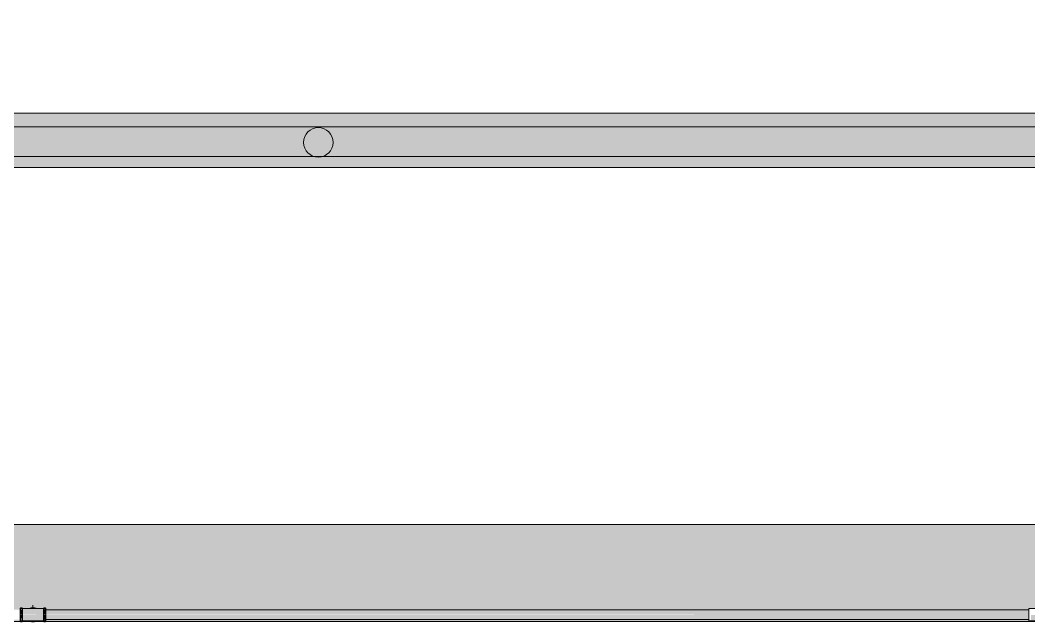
# Model space of a CAD drawing. Header units: metres. Extents: x 149 to 429, y -3 to 162.
# Drawn here: x 205.18 to 207.78, y 108.264 to 109.814 of the extents above; entities that cross this region are included whole.
import ezdxf

# ---------------------------------------------------------------- set-up
doc = ezdxf.new("R2010")
doc.units = ezdxf.units.M
doc.layers.add('1053_ARQ_BASE_MATADOURO_2_dwg', color=7, linetype='Continuous', lineweight=5, true_color=0x767676)
for name, color, linetype, lineweight in [('A-PISO', 7, 'Continuous', 5), ('A-WALL', 7, 'Continuous', 9), ('P-PIPE', 7, 'Continuous', 5), ('P-PIPE-CNTR', 7, 'Continuous', 5)]:
    doc.layers.add(name, color=color, linetype=linetype, lineweight=lineweight)

# ---------------------------------------------------------------- blocks, each defined once
blk = doc.blocks.new('1053_ARQ_BASE_MATADOURO_2_dwg-3637054-SERINGA BOVINOS')
at = {"layer": 'A-PISO', "color": 253, "true_color": 0xaaaaaa}
for p, q in [((159.4912, 76.353), (139.8363, 76.353)), ((159.4912, 76.2768), (139.8363, 76.2768)), ((141.7142, 75.0782), (144.2508, 75.0782)), ((144.2512, 75.0782), (144.253, 75.0782)), ((144.2538, 75.0782), (144.2796, 75.0782)), ((144.2837, 75.0782), (144.3108, 75.0782)), ((144.3112, 75.0782), (144.313, 75.0782)), ((144.3144, 75.0782), (146.8508, 75.0782))]:
    blk.add_line(p, q, dxfattribs=at)
at = {"layer": 'A-PISO', "color": 253, "true_color": 0xaaaaaa, "flags": 128}
for points in [[(159.5394, 75.0782), (159.5394, 75.3282), (139.8841, 75.3282), (139.8311, 75.3282), (137.5391, 76.6282), (137.187, 76.6282)], [(137.9622, 76.3882), (159.5394, 76.3882), (159.5394, 76.2382), (159.5394, 75.3282)]]:
    blk.add_lwpolyline(points, dxfattribs=at)
at = {"layer": 'A-PISO', "color": 253, "true_color": 0xaaaaaa}
blk.add_circle((145.0181, 76.3132), 0.0381, dxfattribs=at)

msp = doc.modelspace()

# ---------------------------------------------------------------- hatches: boundary and pattern name
at = {"layer": 'A-WALL', "true_color": 0xeaeaea, "transparency": 33554483}
msp.add_hatch(color=254, dxfattribs=at).paths.add_polyline_path([(219.1862, 109.4342), (220.4698, 109.4342), (220.4698, 109.5742), (200.8145, 109.5742), (200.8145, 109.4342), (217.5655, 109.4342)])
at = {"layer": 'A-WALL', "true_color": 0xffd4aa, "transparency": 33554483}
h = msp.add_hatch(color=41, dxfattribs=at)
h.paths.add_polyline_path([(200.8145, 108.2642), (201.2877, 108.2642), (201.2877, 108.2996), (201.3097, 108.2997), (201.312, 108.3017), (201.3145, 108.2996), (201.3145, 108.2944), (202.5799, 108.2949), (202.5801, 108.2976), (202.5807, 108.2979), (202.5811, 108.2997), (202.5824, 108.2997), (202.5824, 108.2976), (202.5834, 108.298), (202.5837, 108.2991), (202.5845, 108.2997), (202.5852, 108.2988), (202.5857, 108.2976), (202.6065, 108.2981), (202.6129, 108.3001), (202.6193, 108.2985), (202.6219, 108.2976), (202.6407, 108.2979), (202.6407, 108.299), (202.6424, 108.2997), (202.6424, 108.2976), (202.6434, 108.2979), (202.6437, 108.2991), (202.6445, 108.2997), (202.6452, 108.2988), (202.6457, 108.2976), (202.6459, 108.297), (202.6459, 108.2944), (205.1799, 108.2949), (205.1801, 108.2976), (205.1807, 108.2979), (205.1807, 108.299), (205.1815, 108.2997), (205.1824, 108.2979), (205.1825, 108.2976), (205.1835, 108.2976), (205.1844, 108.2991), (205.1859, 108.2976), (205.2058, 108.2979), (205.2079, 108.2992), (205.2138, 108.2998), (205.2219, 108.2976), (205.2407, 108.2979), (205.2407, 108.299), (205.2424, 108.3001), (205.2424, 108.2976), (205.2434, 108.2979), (205.2434, 108.3001), (205.2451, 108.299), (205.2452, 108.2988), (205.2457, 108.2976), (205.2459, 108.297), (205.2459, 108.2944), (207.7799, 108.2949), (207.7801, 108.2976), (207.7807, 108.2979), (207.7807, 108.299), (207.7815, 108.2997), (207.7824, 108.2979), (207.7824, 108.2976), (207.7835, 108.2976), (207.7844, 108.2991), (207.7859, 108.2976), (207.8058, 108.2979), (207.8079, 108.2992), (207.8138, 108.2998), (207.8219, 108.2976), (207.8407, 108.2979), (207.8407, 108.299), (207.8424, 108.3001), (207.8424, 108.2976), (207.8434, 108.2979), (207.8434, 108.3001), (207.8451, 108.299), (207.8452, 108.2988), (207.8457, 108.2976), (207.8459, 108.297), (207.8459, 108.2944), (210.3789, 108.2949), (210.3789, 108.2976), (210.3809, 108.2997), (210.3815, 108.2998), (210.3824, 108.2997), (210.3828, 108.2993), (210.3836, 108.299), (210.3848, 108.2994), (210.3852, 108.2988), (210.3857, 108.2976), (210.4047, 108.2979), (210.4066, 108.2988), (210.4148, 108.2998), (210.4202, 108.2986), (210.4219, 108.2976), (210.4407, 108.2979), (210.4412, 108.2993), (210.4426, 108.2999), (210.4459, 108.2991), (210.4469, 108.2976), (210.4469, 108.2944), (212.9799, 108.2949), (212.9801, 108.2976), (212.9807, 108.2979), (212.9807, 108.299), (212.9815, 108.2997), (212.9824, 108.2979), (212.9824, 108.2976), (212.9835, 108.2976), (212.9844, 108.2991), (212.9859, 108.2976), (213.0058, 108.2979), (213.0079, 108.2992), (213.0138, 108.2998), (213.0219, 108.2976), (213.0407, 108.2979), (213.0407, 108.299), (213.0424, 108.3001), (213.0424, 108.2976), (213.0434, 108.2979), (213.0434, 108.3001), (213.0451, 108.299), (213.0452, 108.2988), (213.0457, 108.2976), (213.0459, 108.297), (213.0459, 108.2944), (215.4104, 108.2944), (215.4104, 108.2981), (215.4122, 108.2993), (215.4146, 108.2989), (215.4154, 108.2981), (215.4444, 108.2981), (215.4462, 108.2993), (215.4486, 108.2989), (215.4494, 108.2981), (215.4494, 108.2944), (215.5799, 108.2949), (215.5801, 108.2976), (215.5807, 108.2979), (215.5807, 108.299), (215.5815, 108.2997), (215.5824, 108.2979), (215.5824, 108.2976), (215.5835, 108.2976), (215.5844, 108.2991), (215.5859, 108.2976), (215.6058, 108.2979), (215.6079, 108.2992), (215.6138, 108.2998), (215.6219, 108.2976), (215.6407, 108.2979), (215.6409, 108.2993), (215.6424, 108.3001), (215.6424, 108.2976), (215.6434, 108.2979), (215.6434, 108.3001), (215.6451, 108.299), (215.6452, 108.2988), (215.6457, 108.2976), (215.6459, 108.297), (215.6459, 108.2944), (218.1799, 108.2949), (218.1801, 108.2976), (218.1807, 108.2979), (218.1807, 108.299), (218.1815, 108.2997), (218.1824, 108.2979), (218.1824, 108.2976), (218.1835, 108.2976), (218.1844, 108.2991), (218.1859, 108.2976), (218.2058, 108.2979), (218.2079, 108.2992), (218.2138, 108.2998), (218.2219, 108.2976), (218.2407, 108.2979), (218.2407, 108.299), (218.2424, 108.3001), (218.2424, 108.2976), (218.2434, 108.2979), (218.2434, 108.3001), (218.2451, 108.299), (218.2452, 108.2988), (218.2457, 108.2976), (218.2459, 108.297), (218.2459, 108.2944), (220.2129, 108.2944), (220.2131, 108.2997), (220.2154, 108.3017), (220.2179, 108.2996), (220.2397, 108.2996), (220.2397, 108.2944), (220.3909, 108.2944), (220.3908, 108.3052), (220.3802, 108.3262), (220.3796, 108.3799), (220.3828, 108.3799), (220.3833, 108.3297), (220.3939, 108.3078), (220.3943, 108.2944), (220.3959, 108.2944), (220.3962, 108.2989), (220.3984, 108.3002), (220.4009, 108.2993), (220.4136, 108.2999), (220.4193, 108.3055), (220.4389, 108.3057), (220.4528, 108.2918), (220.4528, 108.2719), (220.445, 108.2642), (220.4698, 108.2642), (220.4698, 108.5142), (200.8145, 108.5142)])
h.paths.add_polyline_path([(212.981, 108.2642), (212.9807, 108.2647), (212.9806, 108.265), (212.9801, 108.2662), (212.9799, 108.2667), (212.9799, 108.2694), (210.4469, 108.2689), (210.4468, 108.2661), (210.4462, 108.2642), (212.9806, 108.2642)])
h.paths.add_polyline_path([(212.9816, 108.2642), (212.9834, 108.2642), (212.9834, 108.2662), (212.9824, 108.2659), (212.982, 108.2646)])
h.paths.add_polyline_path([(212.9859, 108.2642), (213.0075, 108.2647), (213.0039, 108.2662), (212.9851, 108.2659), (212.9851, 108.2648), (212.9852, 108.2642)])
h.paths.add_polyline_path([(201.3334, 108.2642), (202.5807, 108.2647), (202.5806, 108.265), (202.5801, 108.2662), (202.5799, 108.2667), (202.5799, 108.2694), (201.3145, 108.2694), (201.3145, 108.2642)])
h.paths.add_polyline_path([(202.5834, 108.2642), (202.5834, 108.2662), (202.5824, 108.2659), (202.5824, 108.2642)])
h.paths.add_polyline_path([(213.0281, 108.2642), (213.0407, 108.2647), (213.0406, 108.265), (213.0401, 108.2662), (213.0193, 108.2657), (213.0165, 108.2642), (213.023, 108.2642)])
h.paths.add_polyline_path([(202.5859, 108.2642), (202.6097, 108.2647), (202.6039, 108.2662), (202.5851, 108.2659), (202.5851, 108.2647), (202.5852, 108.2642)])
h.paths.add_polyline_path([(202.6221, 108.2642), (202.6442, 108.2642), (202.6434, 108.2659), (202.6434, 108.2662), (202.6423, 108.2662), (202.6414, 108.2646), (202.6399, 108.2662), (202.62, 108.2659), (202.6179, 108.2646), (202.6183, 108.2642), (202.6219, 108.2642)])
h.paths.add_polyline_path([(213.0434, 108.2642), (213.0434, 108.2662), (213.0424, 108.2658), (213.0421, 108.2646), (213.0424, 108.2642)])
h.paths.add_polyline_path([(213.0452, 108.2642), (215.4114, 108.2646), (215.4104, 108.2657), (215.4104, 108.2694), (213.0459, 108.2689), (213.0453, 108.2662), (213.0451, 108.2659), (213.0451, 108.2642)])
h.paths.add_polyline_path([(210.4419, 108.2642), (210.4421, 108.2646), (210.4406, 108.2661), (210.4208, 108.2656), (210.4192, 108.265), (210.4176, 108.2642), (210.4412, 108.2642)])
h.paths.add_polyline_path([(220.3973, 108.2642), (220.3966, 108.2648), (220.3966, 108.2652), (220.3962, 108.2661), (220.3959, 108.2661), (220.3962, 108.2642)])
h.paths.add_polyline_path([(220.3959, 108.2642), (220.3959, 108.2694), (220.2397, 108.2694), (220.2397, 108.2642), (220.3946, 108.2642)])
h.paths.add_polyline_path([(202.6452, 108.2642), (205.1807, 108.2647), (205.1806, 108.265), (205.1801, 108.2662), (205.1799, 108.2667), (205.1799, 108.2694), (202.6459, 108.2689), (202.6457, 108.2662), (202.6451, 108.2659), (202.6451, 108.2647), (202.6451, 108.2642)])
h.paths.add_polyline_path([(215.4349, 108.2642), (215.5807, 108.2647), (215.5806, 108.265), (215.5801, 108.2662), (215.5799, 108.2667), (215.5799, 108.2694), (215.4494, 108.2692), (215.4494, 108.2657), (215.4476, 108.2645), (215.4452, 108.2649), (215.4444, 108.2657), (215.4154, 108.2657), (215.4141, 108.2642), (215.4249, 108.2642)])
h.paths.add_polyline_path([(220.1485, 108.2642), (220.2129, 108.2642), (220.2129, 108.2694), (218.2459, 108.2694), (218.2457, 108.2662), (218.2451, 108.2659), (218.2452, 108.2642), (220.0978, 108.2642)])
h.paths.add_polyline_path([(210.4097, 108.2642), (210.4074, 108.2648), (210.4043, 108.2661), (210.4039, 108.2662), (210.3851, 108.2659), (210.3852, 108.2648), (210.3852, 108.2642), (210.4094, 108.2642)])
h.paths.add_polyline_path([(215.5834, 108.2642), (215.5834, 108.2662), (215.5824, 108.2659), (215.5821, 108.2647), (215.5824, 108.2642)])
h.paths.add_polyline_path([(215.5859, 108.2642), (215.6075, 108.2647), (215.6039, 108.2662), (215.5851, 108.2659), (215.5851, 108.2648), (215.5852, 108.2642)])
h.paths.add_polyline_path([(205.1816, 108.2642), (205.1834, 108.2642), (205.1834, 108.2662), (205.1824, 108.2659), (205.1821, 108.2647)])
h.paths.add_polyline_path([(205.1859, 108.2642), (205.2075, 108.2647), (205.2039, 108.2662), (205.1851, 108.2659), (205.1851, 108.2648), (205.1852, 108.2642)])
h.paths.add_polyline_path([(215.6141, 108.2642), (215.6407, 108.2647), (215.6406, 108.265), (215.6401, 108.2662), (215.6193, 108.2657), (215.6143, 108.2643)])
h.paths.add_polyline_path([(205.2281, 108.2642), (205.2407, 108.2647), (205.2406, 108.265), (205.2401, 108.2662), (205.2193, 108.2657), (205.2165, 108.2642), (205.225, 108.2642)])
h.paths.add_polyline_path([(210.3799, 108.2642), (210.3799, 108.2646), (210.3789, 108.2667), (210.3789, 108.2694), (207.8459, 108.2689), (207.8457, 108.2662), (207.8451, 108.2659), (207.8452, 108.2642), (210.3796, 108.2642)])
h.paths.add_polyline_path([(210.3824, 108.2642), (210.3834, 108.2642), (210.3829, 108.2648), (210.3825, 108.2643)])
h.paths.add_polyline_path([(215.6434, 108.2642), (215.6434, 108.2662), (215.6424, 108.2658), (215.6421, 108.2646), (215.6424, 108.2642)])
h.paths.add_polyline_path([(218.241, 108.2642), (218.2407, 108.2647), (218.2406, 108.265), (218.2401, 108.2662), (218.2193, 108.2657), (218.2165, 108.2642), (218.2407, 108.2642)])
h.paths.add_polyline_path([(215.6459, 108.2642), (218.1807, 108.2647), (218.1806, 108.265), (218.1801, 108.2662), (218.1799, 108.2667), (218.1799, 108.2694), (215.6459, 108.2689), (215.6457, 108.2662), (215.6451, 108.2659), (215.6452, 108.2642)])
h.paths.add_polyline_path([(218.2416, 108.2642), (218.2434, 108.2642), (218.2434, 108.2662), (218.2424, 108.2658), (218.2421, 108.2646)])
h.paths.add_polyline_path([(207.8424, 108.2642), (207.8434, 108.2642), (207.8434, 108.2662), (207.8424, 108.2658), (207.8421, 108.2646), (207.8416, 108.2642)])
h.paths.add_polyline_path([(207.8161, 108.2642), (207.8407, 108.2647), (207.8406, 108.265), (207.8401, 108.2662), (207.8193, 108.2657), (207.8157, 108.2642)])
h.paths.add_polyline_path([(205.2434, 108.2642), (205.2434, 108.2662), (205.2424, 108.2658), (205.2421, 108.2646), (205.2424, 108.2642)])
h.paths.add_polyline_path([(205.2452, 108.2642), (207.7807, 108.2647), (207.7806, 108.265), (207.7801, 108.2662), (207.7799, 108.2667), (207.7799, 108.2694), (205.2459, 108.2689), (205.2457, 108.2662), (205.2451, 108.2659), (205.2451, 108.2642)])
h.paths.add_polyline_path([(207.8077, 108.2642), (207.8075, 108.2647), (207.8039, 108.2662), (207.7851, 108.2659), (207.7851, 108.2648), (207.7852, 108.2642), (207.8065, 108.2642)])
h.paths.add_polyline_path([(218.2077, 108.2642), (218.2075, 108.2647), (218.2039, 108.2662), (218.1851, 108.2659), (218.1851, 108.2648), (218.1852, 108.2642), (218.2065, 108.2642)])
h.paths.add_polyline_path([(207.7816, 108.2642), (207.7834, 108.2642), (207.7834, 108.2662), (207.7824, 108.2659), (207.7821, 108.2647)])
h.paths.add_polyline_path([(218.1834, 108.2642), (218.1834, 108.2662), (218.1824, 108.2659), (218.1821, 108.2647), (218.1824, 108.2642)])
h.paths.add_polyline_path([(220.2148, 108.2642), (220.2149, 108.2642), (220.214, 108.2653)])
h.paths.add_polyline_path([(220.3993, 108.2647), (220.3993, 108.2651), (220.3993, 108.2647)])
at = {"layer": 'P-PIPE', "true_color": 0x7f7f7f}
h = msp.add_hatch(color=8, dxfattribs=at)
h.paths.add_polyline_path([(205.2459, 108.2819), (205.2457, 108.2976), (205.2454, 108.297), (205.2457, 108.2948), (205.2458, 108.2819)])
h.paths.add_polyline_path([(205.2452, 108.2819), (205.2455, 108.2819), (205.2452, 108.2819)])
h.paths.add_polyline_path([(205.1803, 108.2819), (205.1806, 108.2819), (205.1803, 108.2819)])
h.paths.add_polyline_path([(205.1801, 108.2819), (205.1802, 108.2823), (205.18, 108.2863), (205.1801, 108.2944), (205.18, 108.2819)])
h.paths.add_polyline_path([(205.1857, 108.2819), (205.2402, 108.2823), (205.24, 108.2863), (205.2401, 108.2933), (205.24, 108.2976), (205.1854, 108.297), (205.1857, 108.2948), (205.1856, 108.2819)])
h.paths.add_polyline_path([(205.2406, 108.2819), (205.2406, 108.2819), (205.2403, 108.2819)])
h.paths.add_polyline_path([(205.2424, 108.2948), (205.2434, 108.2948), (205.2431, 108.2976), (205.2424, 108.297), (205.2424, 108.2955)])
h.paths.add_polyline_path([(205.1825, 108.2948), (205.1834, 108.2948), (205.1834, 108.2976), (205.1824, 108.297), (205.1824, 108.2948)])
for points in [[(205.1803, 108.2819), (205.1806, 108.2819), (205.1824, 108.282), (205.1822, 108.299), (205.1813, 108.2997), (205.1806, 108.2988), (205.1803, 108.2965), (205.1801, 108.294), (205.1803, 108.2819)], [(205.1824, 108.2819), (205.1834, 108.2821), (205.1834, 108.2948), (205.1824, 108.2944), (205.1824, 108.282)], [(205.1852, 108.2819), (205.1851, 108.2979), (205.1844, 108.2991), (205.1834, 108.2965), (205.1834, 108.2819), (205.1844, 108.2819)], [(205.2414, 108.2819), (205.2424, 108.2819), (205.2422, 108.299), (205.2413, 108.2997), (205.2406, 108.2988), (205.2403, 108.2965), (205.2401, 108.2948), (205.2406, 108.2819)], [(205.2424, 108.2988), (205.242, 108.2998), (205.2416, 108.2996), (205.2422, 108.299)], [(205.2424, 108.2819), (205.2434, 108.2819), (205.2434, 108.2948), (205.2424, 108.2948), (205.2424, 108.2857)], [(205.2455, 108.2819), (205.2458, 108.2863), (205.2457, 108.2933), (205.2451, 108.299), (205.2444, 108.2998), (205.2434, 108.2997), (205.2434, 108.2819), (205.2452, 108.2819), (205.2454, 108.2832)], [(205.1814, 108.2647), (205.1824, 108.2673), (205.1824, 108.2819), (205.1806, 108.2813), (205.1806, 108.266), (205.181, 108.2654)], [(205.1814, 108.264), (205.1824, 108.2659), (205.1821, 108.2659), (205.1812, 108.265), (205.1806, 108.265), (205.181, 108.2644)], [(205.1834, 108.269), (205.1834, 108.2819), (205.1824, 108.2813), (205.1825, 108.269)], [(205.1834, 108.2637), (205.1852, 108.265), (205.1855, 108.2673), (205.1857, 108.269), (205.1852, 108.2819), (205.1834, 108.2813), (205.1834, 108.2648)], [(205.2129, 108.2637), (205.2185, 108.2654), (205.2203, 108.2662), (205.2129, 108.266), (205.2129, 108.2662), (205.2066, 108.2656), (205.2127, 108.2638)], [(205.2111, 108.2645), (205.2071, 108.2655), (205.2074, 108.2648), (205.2078, 108.2646), (205.2101, 108.2645)], [(205.2113, 108.264), (205.2111, 108.2645), (205.2111, 108.264)], [(205.2414, 108.2646), (205.2424, 108.2673), (205.2424, 108.2819), (205.2406, 108.2813), (205.2407, 108.2659), (205.241, 108.2654)], [(205.2414, 108.264), (205.2424, 108.2659), (205.2421, 108.2659), (205.2412, 108.265), (205.2406, 108.265), (205.241, 108.2644)], [(205.2424, 108.269), (205.2434, 108.269), (205.2434, 108.2819), (205.2424, 108.2813), (205.2424, 108.2708)], [(205.2434, 108.2637), (205.2451, 108.2647), (205.2452, 108.265), (205.2455, 108.2673), (205.2457, 108.269), (205.2452, 108.2819), (205.2434, 108.2813), (205.2434, 108.264)]]:
    msp.add_hatch(color=8, dxfattribs=at).paths.add_polyline_path(points)
h = msp.add_hatch(color=8, dxfattribs=at)
h.paths.add_polyline_path([(205.2165, 108.299), (205.2129, 108.3001), (205.2129, 108.2995), (205.2147, 108.2993)])
h.paths.add_polyline_path([(205.2183, 108.2976), (205.2192, 108.2981), (205.2139, 108.2992), (205.2094, 108.2995), (205.2065, 108.2983), (205.2055, 108.2976), (205.2129, 108.2976), (205.2129, 108.2976), (205.218, 108.2976)])
at = {"layer": 'P-PIPE', "true_color": 0xc0c0c0}
for points in [[(207.7797, 108.2819), (207.7799, 108.2819), (207.7799, 108.2944), (205.2459, 108.294), (205.2459, 108.2819), (207.7781, 108.2819)], [(207.4363, 108.2694), (207.7799, 108.2698), (207.7797, 108.2819), (205.2459, 108.2813), (205.2459, 108.2694), (207.0311, 108.2694)]]:
    msp.add_hatch(color=9, dxfattribs=at).paths.add_polyline_path(points)
at = {"layer": 'P-PIPE', "true_color": 0x7f7f7f}
h = msp.add_hatch(color=8, dxfattribs=at)
h.paths.add_polyline_path([(205.1799, 108.2662), (205.1805, 108.2667), (205.1801, 108.2716), (205.1799, 108.2667)])
h.paths.add_polyline_path([(205.1834, 108.2662), (205.1834, 108.269), (205.1824, 108.269), (205.1825, 108.2662), (205.1831, 108.2662)])
h.paths.add_polyline_path([(205.2424, 108.2662), (205.2434, 108.2667), (205.2434, 108.269), (205.2424, 108.269), (205.2423, 108.2662)])
h.paths.add_polyline_path([(205.1858, 108.2662), (205.2404, 108.2667), (205.2401, 108.269), (205.24, 108.2819), (205.1856, 108.2813), (205.1858, 108.2775), (205.1857, 108.2705), (205.1857, 108.2662)])
h.paths.add_polyline_path([(205.2457, 108.2662), (205.2459, 108.2667), (205.2454, 108.2667), (205.2452, 108.2662)])
h = msp.add_hatch(color=8, dxfattribs=at)
h.paths.add_polyline_path([(207.7799, 108.2662), (207.7805, 108.2667), (207.7801, 108.2716), (207.7799, 108.2667)])
h.paths.add_polyline_path([(207.8424, 108.2662), (207.8434, 108.2667), (207.8434, 108.269), (207.8424, 108.269), (207.8423, 108.2662)])
h.paths.add_polyline_path([(207.7834, 108.2662), (207.7834, 108.269), (207.7824, 108.269), (207.7827, 108.2662), (207.7831, 108.2662)])
h.paths.add_polyline_path([(207.8457, 108.2662), (207.8459, 108.2667), (207.8454, 108.2667), (207.8452, 108.2662)])
h.paths.add_polyline_path([(207.7908, 108.2662), (207.8404, 108.2667), (207.8401, 108.269), (207.84, 108.2819), (207.7856, 108.2813), (207.7858, 108.2775), (207.7857, 108.2694), (207.7858, 108.2662)])

# ---------------------------------------------------------------- linework, layer by layer
at = {"layer": 'A-WALL', "color": 253, "true_color": 0xb6b6b6}
msp.add_line((220.4698, 109.5742), (200.8145, 109.5742), dxfattribs=at)
at = {"layer": 'A-WALL', "color": 253, "true_color": 0xaaaaaa}
for p, q in [((220.4698, 109.4342), (200.8145, 109.4342)), ((220.4698, 108.5142), (200.8145, 108.5142)), ((200.8145, 108.2642), (220.4698, 108.2642))]:
    msp.add_line(p, q, dxfattribs=at)
at = {"layer": 'P-PIPE'}
for p, q in [((205.2459, 108.2976), (205.1799, 108.2976)), ((205.1834, 108.3001), (205.1824, 108.3001)), ((205.1834, 108.3001), (205.1824, 108.3001)), ((205.2434, 108.3001), (205.2424, 108.3001)), ((205.2434, 108.3001), (205.2424, 108.3001)), ((205.2459, 108.2819), (205.2459, 108.2976)), ((207.7799, 108.2944), (205.2459, 108.2944)), ((207.8459, 108.2976), (207.7799, 108.2976)), ((207.7799, 108.2976), (207.7799, 108.2819)), ((205.1799, 108.2662), (205.2459, 108.2662)), ((205.2459, 108.2662), (205.2459, 108.2819)), ((205.2459, 108.2694), (207.7799, 108.2694)), ((207.7799, 108.2819), (207.7799, 108.2662)), ((207.7799, 108.2662), (207.8459, 108.2662)), ((205.1824, 108.2637), (205.1834, 108.2637)), ((205.1824, 108.2637), (205.1834, 108.2637)), ((205.2424, 108.2637), (205.2434, 108.2637)), ((205.2424, 108.2637), (205.2434, 108.2637))]:
    msp.add_line(p, q, dxfattribs=at)
at = {"layer": 'P-PIPE', "flags": 128}
for points in [[(205.1799, 108.2976), (205.1799, 108.2977), (205.1799, 108.2978), (205.1799, 108.2979), (205.1799, 108.298), (205.18, 108.2981), (205.18, 108.2982), (205.18, 108.2983), (205.18, 108.2984), (205.1801, 108.2985), (205.1801, 108.2986), (205.1801, 108.2986), (205.1802, 108.2987), (205.1802, 108.2988), (205.1803, 108.2989), (205.1803, 108.299), (205.1804, 108.2991), (205.1805, 108.2992), (205.1805, 108.2992), (205.1806, 108.2993), (205.1807, 108.2994), (205.1807, 108.2994), (205.1808, 108.2995), (205.1809, 108.2996), (205.181, 108.2996), (205.1811, 108.2997), (205.1811, 108.2997), (205.1812, 108.2998), (205.1813, 108.2998), (205.1814, 108.2999), (205.1815, 108.2999), (205.1816, 108.2999), (205.1817, 108.3), (205.1818, 108.3), (205.1819, 108.3), (205.182, 108.3), (205.1821, 108.3001), (205.1822, 108.3001), (205.1823, 108.3001), (205.1824, 108.3001), (205.1824, 108.3001)], [(205.1799, 108.2976), (205.1799, 108.2977), (205.1799, 108.2978), (205.1799, 108.2979), (205.1799, 108.298), (205.18, 108.2981), (205.18, 108.2982), (205.18, 108.2983), (205.18, 108.2984), (205.1801, 108.2985), (205.1801, 108.2986), (205.1801, 108.2986), (205.1802, 108.2987), (205.1802, 108.2988), (205.1803, 108.2989), (205.1803, 108.299), (205.1804, 108.2991), (205.1805, 108.2992), (205.1805, 108.2992), (205.1806, 108.2993)], [(205.1799, 108.2954), (205.1799, 108.2957), (205.1799, 108.296), (205.1799, 108.2963), (205.1799, 108.2965), (205.1799, 108.2967), (205.1799, 108.2969), (205.1799, 108.2971), (205.1799, 108.2972), (205.1799, 108.2974), (205.1799, 108.2975), (205.1799, 108.2975), (205.1799, 108.2976), (205.1799, 108.2976)], [(205.1799, 108.2976), (205.1799, 108.2976), (205.1799, 108.2975), (205.1799, 108.2975), (205.1799, 108.2974), (205.1799, 108.2973), (205.1799, 108.2971), (205.1799, 108.297), (205.1799, 108.2968), (205.1799, 108.2966), (205.1799, 108.2963), (205.1799, 108.2961), (205.1799, 108.2958), (205.1799, 108.2955), (205.1799, 108.2952), (205.1799, 108.2948), (205.1799, 108.2945), (205.1799, 108.2941), (205.1799, 108.2937), (205.1799, 108.2933), (205.1799, 108.2928), (205.1799, 108.2924), (205.1799, 108.2919), (205.1799, 108.2914), (205.1799, 108.2909), (205.1799, 108.2904), (205.1799, 108.2898), (205.1799, 108.2893), (205.1799, 108.2887), (205.1799, 108.2882), (205.1799, 108.2876), (205.1799, 108.287), (205.1799, 108.2864), (205.1799, 108.2858), (205.1799, 108.2852), (205.1799, 108.2846), (205.1799, 108.2839), (205.1799, 108.2833), (205.1799, 108.2827), (205.1799, 108.2821), (205.1799, 108.2819)], [(205.1814, 108.2999), (205.1815, 108.2999), (205.1816, 108.2999), (205.1817, 108.3), (205.1818, 108.3), (205.1819, 108.3), (205.182, 108.3), (205.1821, 108.3001), (205.1822, 108.3001), (205.1823, 108.3001), (205.1824, 108.3001), (205.1824, 108.3001)], [(205.1834, 108.3001), (205.1835, 108.3001), (205.1836, 108.3001), (205.1837, 108.3001), (205.1838, 108.3001), (205.1839, 108.3), (205.184, 108.3), (205.1841, 108.3), (205.1842, 108.3), (205.1843, 108.2999), (205.1844, 108.2999), (205.1845, 108.2998), (205.1846, 108.2998), (205.1846, 108.2998), (205.1847, 108.2997), (205.1848, 108.2996), (205.1849, 108.2996), (205.185, 108.2995), (205.1851, 108.2995), (205.1851, 108.2994), (205.1852, 108.2993), (205.1853, 108.2993), (205.1853, 108.2992), (205.1854, 108.2991), (205.1855, 108.299), (205.1855, 108.2989), (205.1856, 108.2988), (205.1856, 108.2988), (205.1857, 108.2987), (205.1857, 108.2986), (205.1857, 108.2985), (205.1858, 108.2984), (205.1858, 108.2983), (205.1858, 108.2982), (205.1858, 108.2981), (205.1859, 108.298), (205.1859, 108.2979), (205.1859, 108.2978), (205.1859, 108.2977), (205.1859, 108.2976)], [(205.1834, 108.3001), (205.1835, 108.3001), (205.1836, 108.3001), (205.1837, 108.3001), (205.1838, 108.3001), (205.1839, 108.3), (205.184, 108.3), (205.1841, 108.3), (205.1842, 108.3), (205.1843, 108.2999), (205.1844, 108.2999), (205.1845, 108.2998), (205.1846, 108.2998), (205.1846, 108.2998), (205.1847, 108.2997), (205.1848, 108.2996), (205.1849, 108.2996), (205.185, 108.2995), (205.1851, 108.2995), (205.1851, 108.2994), (205.1852, 108.2993), (205.1853, 108.2993), (205.1853, 108.2992), (205.1854, 108.2991), (205.1855, 108.299), (205.1855, 108.2989), (205.1856, 108.2988), (205.1856, 108.2988), (205.1857, 108.2987), (205.1857, 108.2986), (205.1857, 108.2985), (205.1858, 108.2984), (205.1858, 108.2983), (205.1858, 108.2982), (205.1858, 108.2981), (205.1859, 108.298), (205.1859, 108.2979), (205.1859, 108.2978), (205.1859, 108.2977), (205.1859, 108.2976), (205.1859, 108.2976)], [(205.1859, 108.2819), (205.1859, 108.2825), (205.1859, 108.2831), (205.1859, 108.2838), (205.1859, 108.2844), (205.1859, 108.285), (205.1859, 108.2856), (205.1859, 108.2862), (205.1859, 108.2868), (205.1859, 108.2874), (205.1859, 108.288), (205.1859, 108.2886), (205.1859, 108.2891), (205.1859, 108.2897), (205.1859, 108.2902), (205.1859, 108.2907), (205.1859, 108.2913), (205.1859, 108.2918), (205.1859, 108.2922), (205.1859, 108.2927), (205.1859, 108.2931), (205.1859, 108.2936), (205.1859, 108.294), (205.1859, 108.2944), (205.1859, 108.2947), (205.1859, 108.2951), (205.1859, 108.2954), (205.1859, 108.2957), (205.1859, 108.296), (205.1859, 108.2963), (205.1859, 108.2965), (205.1859, 108.2967), (205.1859, 108.2969), (205.1859, 108.2971), (205.1859, 108.2972), (205.1859, 108.2974), (205.1859, 108.2975), (205.1859, 108.2975), (205.1859, 108.2976), (205.1859, 108.2976)], [(205.1859, 108.2976), (205.1859, 108.2976), (205.1859, 108.2975), (205.1859, 108.2975), (205.1859, 108.2974), (205.1859, 108.2973), (205.1859, 108.2971), (205.1859, 108.297), (205.1859, 108.2968), (205.1859, 108.2966), (205.1859, 108.2963), (205.1859, 108.2961), (205.1859, 108.2958), (205.1859, 108.2955)], [(205.2221, 108.2976), (205.2215, 108.2979), (205.2208, 108.2983), (205.2202, 108.2986), (205.2195, 108.2988), (205.2188, 108.2991), (205.2181, 108.2993), (205.2174, 108.2995), (205.2167, 108.2997), (205.216, 108.2998), (205.2153, 108.2999), (205.2146, 108.3), (205.2138, 108.3001), (205.2131, 108.3001), (205.2124, 108.3001), (205.2116, 108.3), (205.2109, 108.3), (205.2102, 108.2999), (205.2095, 108.2998), (205.2088, 108.2996), (205.2081, 108.2994), (205.2074, 108.2992), (205.2067, 108.299), (205.206, 108.2987), (205.2053, 108.2984), (205.2047, 108.2981), (205.204, 108.2978)], [(205.2221, 108.2976), (205.2215, 108.2979), (205.2208, 108.2983), (205.2202, 108.2986), (205.2195, 108.2988), (205.2188, 108.2991), (205.2181, 108.2993), (205.2174, 108.2995), (205.2167, 108.2997), (205.216, 108.2998), (205.2153, 108.2999), (205.2146, 108.3), (205.2138, 108.3001), (205.2131, 108.3001), (205.2124, 108.3001), (205.2116, 108.3), (205.2109, 108.3), (205.2102, 108.2999), (205.2095, 108.2998), (205.2088, 108.2996), (205.2081, 108.2994), (205.2074, 108.2992), (205.2067, 108.299), (205.206, 108.2987), (205.2053, 108.2984), (205.2047, 108.2981), (205.204, 108.2978)], [(205.2399, 108.2976), (205.2399, 108.2977), (205.2399, 108.2978), (205.2399, 108.2979), (205.2399, 108.298), (205.24, 108.2981), (205.24, 108.2982), (205.24, 108.2983), (205.24, 108.2984), (205.2401, 108.2985), (205.2401, 108.2986), (205.2401, 108.2986), (205.2402, 108.2987), (205.2402, 108.2988), (205.2403, 108.2989), (205.2403, 108.299), (205.2404, 108.2991), (205.2405, 108.2992), (205.2405, 108.2992), (205.2406, 108.2993), (205.2407, 108.2994), (205.2407, 108.2994), (205.2408, 108.2995), (205.2409, 108.2996), (205.241, 108.2996), (205.2411, 108.2997), (205.2411, 108.2997), (205.2412, 108.2998), (205.2413, 108.2998), (205.2414, 108.2999), (205.2415, 108.2999), (205.2416, 108.2999), (205.2417, 108.3), (205.2418, 108.3), (205.2419, 108.3), (205.242, 108.3), (205.2421, 108.3001), (205.2422, 108.3001), (205.2423, 108.3001), (205.2424, 108.3001), (205.2424, 108.3001)], [(205.2399, 108.2976), (205.2399, 108.2977), (205.2399, 108.2978), (205.2399, 108.2979), (205.2399, 108.298), (205.24, 108.2981), (205.24, 108.2982), (205.24, 108.2983), (205.24, 108.2984), (205.2401, 108.2985), (205.2401, 108.2986), (205.2401, 108.2986), (205.2402, 108.2987), (205.2402, 108.2988), (205.2403, 108.2989), (205.2403, 108.299), (205.2404, 108.2991), (205.2405, 108.2992), (205.2405, 108.2992), (205.2406, 108.2993)], [(205.2399, 108.2954), (205.2399, 108.2957), (205.2399, 108.296), (205.2399, 108.2963), (205.2399, 108.2965), (205.2399, 108.2967), (205.2399, 108.2969), (205.2399, 108.2971), (205.2399, 108.2972), (205.2399, 108.2974), (205.2399, 108.2975), (205.2399, 108.2975), (205.2399, 108.2976), (205.2399, 108.2976)], [(205.2399, 108.2976), (205.2399, 108.2976), (205.2399, 108.2975), (205.2399, 108.2975), (205.2399, 108.2974), (205.2399, 108.2973), (205.2399, 108.2971), (205.2399, 108.297), (205.2399, 108.2968), (205.2399, 108.2966), (205.2399, 108.2963), (205.2399, 108.2961), (205.2399, 108.2958), (205.2399, 108.2955), (205.2399, 108.2952), (205.2399, 108.2948), (205.2399, 108.2945), (205.2399, 108.2941), (205.2399, 108.2937), (205.2399, 108.2933), (205.2399, 108.2928), (205.2399, 108.2924), (205.2399, 108.2919), (205.2399, 108.2914), (205.2399, 108.2909), (205.2399, 108.2904), (205.2399, 108.2898), (205.2399, 108.2893), (205.2399, 108.2887), (205.2399, 108.2882), (205.2399, 108.2876), (205.2399, 108.287), (205.2399, 108.2864), (205.2399, 108.2858), (205.2399, 108.2852), (205.2399, 108.2846), (205.2399, 108.2839), (205.2399, 108.2833), (205.2399, 108.2827), (205.2399, 108.2821), (205.2399, 108.2819)], [(205.2414, 108.2999), (205.2415, 108.2999), (205.2416, 108.2999), (205.2417, 108.3), (205.2418, 108.3), (205.2419, 108.3), (205.242, 108.3), (205.2421, 108.3001), (205.2422, 108.3001), (205.2423, 108.3001), (205.2424, 108.3001), (205.2424, 108.3001)], [(205.2434, 108.3001), (205.2435, 108.3001), (205.2436, 108.3001), (205.2437, 108.3001), (205.2438, 108.3001), (205.2439, 108.3), (205.244, 108.3), (205.2441, 108.3), (205.2442, 108.3), (205.2443, 108.2999), (205.2444, 108.2999), (205.2445, 108.2998), (205.2446, 108.2998), (205.2446, 108.2998), (205.2447, 108.2997), (205.2448, 108.2996), (205.2449, 108.2996), (205.245, 108.2995), (205.2451, 108.2995), (205.2451, 108.2994), (205.2452, 108.2993), (205.2453, 108.2993), (205.2453, 108.2992), (205.2454, 108.2991), (205.2455, 108.299), (205.2455, 108.2989), (205.2456, 108.2988), (205.2456, 108.2988), (205.2457, 108.2987), (205.2457, 108.2986), (205.2457, 108.2985), (205.2458, 108.2984), (205.2458, 108.2983), (205.2458, 108.2982)], [(205.2452, 108.2993), (205.2453, 108.2993), (205.2453, 108.2992), (205.2454, 108.2991), (205.2455, 108.299), (205.2455, 108.2989), (205.2456, 108.2988), (205.2456, 108.2988), (205.2457, 108.2987), (205.2457, 108.2986), (205.2457, 108.2985), (205.2458, 108.2984), (205.2458, 108.2983), (205.2458, 108.2982)], [(205.2458, 108.2982), (205.2458, 108.2981), (205.2459, 108.298), (205.2459, 108.2979), (205.2459, 108.2978), (205.2459, 108.2977), (205.2459, 108.2976)], [(205.2458, 108.2982), (205.2458, 108.2981), (205.2459, 108.298), (205.2459, 108.2979), (205.2459, 108.2978), (205.2459, 108.2977), (205.2459, 108.2976), (205.2459, 108.2976)], [(205.2459, 108.2819), (205.2459, 108.2825), (205.2459, 108.2831), (205.2459, 108.2838), (205.2459, 108.2844), (205.2459, 108.285), (205.2459, 108.2856), (205.2459, 108.2862), (205.2459, 108.2868), (205.2459, 108.2874), (205.2459, 108.288), (205.2459, 108.2886), (205.2459, 108.2891), (205.2459, 108.2897), (205.2459, 108.2902), (205.2459, 108.2907), (205.2459, 108.2913), (205.2459, 108.2918), (205.2459, 108.2922), (205.2459, 108.2927), (205.2459, 108.2931), (205.2459, 108.2936), (205.2459, 108.294), (205.2459, 108.2944), (205.2459, 108.2947), (205.2459, 108.2951), (205.2459, 108.2954), (205.2459, 108.2957), (205.2459, 108.296), (205.2459, 108.2963), (205.2459, 108.2965), (205.2459, 108.2967), (205.2459, 108.2969), (205.2459, 108.2971), (205.2459, 108.2972), (205.2459, 108.2974), (205.2459, 108.2975), (205.2459, 108.2975), (205.2459, 108.2976), (205.2459, 108.2976)], [(205.2459, 108.2976), (205.2459, 108.2976), (205.2459, 108.2975), (205.2459, 108.2975), (205.2459, 108.2974), (205.2459, 108.2973), (205.2459, 108.2971), (205.2459, 108.297), (205.2459, 108.2968), (205.2459, 108.2966), (205.2459, 108.2963), (205.2459, 108.2961), (205.2459, 108.2958), (205.2459, 108.2955)], [(205.1799, 108.2819), (205.1799, 108.2813), (205.1799, 108.2806), (205.1799, 108.28), (205.1799, 108.2794), (205.1799, 108.2788), (205.1799, 108.2782), (205.1799, 108.2775), (205.1799, 108.2769), (205.1799, 108.2764), (205.1799, 108.2758), (205.1799, 108.2752), (205.1799, 108.2746), (205.1799, 108.2741), (205.1799, 108.2735), (205.1799, 108.273), (205.1799, 108.2725), (205.1799, 108.272), (205.1799, 108.2715), (205.1799, 108.2711), (205.1799, 108.2706), (205.1799, 108.2702), (205.1799, 108.2698), (205.1799, 108.2694), (205.1799, 108.269), (205.1799, 108.2687), (205.1799, 108.2683), (205.1799, 108.268), (205.1799, 108.2678), (205.1799, 108.2675), (205.1799, 108.2673), (205.1799, 108.267), (205.1799, 108.2668), (205.1799, 108.2667), (205.1799, 108.2665), (205.1799, 108.2664), (205.1799, 108.2663), (205.1799, 108.2662), (205.1799, 108.2662), (205.1799, 108.2662)], [(205.1799, 108.2662), (205.1799, 108.2662), (205.1799, 108.2662), (205.1799, 108.2663), (205.1799, 108.2664), (205.1799, 108.2665), (205.1799, 108.2666), (205.1799, 108.2668), (205.1799, 108.267), (205.1799, 108.2672), (205.1799, 108.2674), (205.1799, 108.2677), (205.1799, 108.268), (205.1799, 108.2683)], [(205.1824, 108.2637), (205.1823, 108.2637), (205.1822, 108.2637), (205.1821, 108.2637), (205.182, 108.2637), (205.1819, 108.2637), (205.1818, 108.2638), (205.1817, 108.2638), (205.1816, 108.2638), (205.1815, 108.2638), (205.1814, 108.2639), (205.1813, 108.2639), (205.1812, 108.264), (205.1812, 108.264), (205.1811, 108.2641), (205.181, 108.2641), (205.1809, 108.2642), (205.1808, 108.2642), (205.1808, 108.2643), (205.1807, 108.2644), (205.1806, 108.2644), (205.1805, 108.2645), (205.1805, 108.2646), (205.1804, 108.2647), (205.1804, 108.2648), (205.1803, 108.2648), (205.1802, 108.2649), (205.1802, 108.265), (205.1802, 108.2651), (205.1801, 108.2652), (205.1801, 108.2653), (205.18, 108.2654), (205.18, 108.2655), (205.18, 108.2656), (205.18, 108.2657), (205.1799, 108.2658), (205.1799, 108.2659), (205.1799, 108.266), (205.1799, 108.2661), (205.1799, 108.2662)], [(205.1824, 108.2637), (205.1823, 108.2637), (205.1822, 108.2637), (205.1821, 108.2637), (205.182, 108.2637), (205.1819, 108.2637), (205.1818, 108.2638), (205.1817, 108.2638), (205.1816, 108.2638), (205.1815, 108.2638), (205.1814, 108.2639), (205.1813, 108.2639), (205.1812, 108.264), (205.1812, 108.264), (205.1811, 108.2641), (205.181, 108.2641), (205.1809, 108.2642), (205.1808, 108.2642), (205.1808, 108.2643), (205.1807, 108.2644), (205.1806, 108.2644), (205.1805, 108.2645), (205.1805, 108.2646), (205.1804, 108.2647), (205.1804, 108.2648), (205.1803, 108.2648), (205.1802, 108.2649), (205.1802, 108.265), (205.1802, 108.2651), (205.1801, 108.2652), (205.1801, 108.2653), (205.18, 108.2654), (205.18, 108.2655), (205.18, 108.2656), (205.18, 108.2657), (205.1799, 108.2658), (205.1799, 108.2659), (205.1799, 108.266), (205.1799, 108.2661), (205.1799, 108.2662), (205.1799, 108.2662)], [(205.1859, 108.2662), (205.1859, 108.2661), (205.1859, 108.266), (205.1859, 108.2659), (205.1859, 108.2658), (205.1859, 108.2657), (205.1858, 108.2656), (205.1858, 108.2655), (205.1858, 108.2654), (205.1857, 108.2653), (205.1857, 108.2652), (205.1857, 108.2651), (205.1856, 108.265), (205.1856, 108.2649), (205.1855, 108.2649), (205.1855, 108.2648), (205.1854, 108.2647), (205.1853, 108.2646), (205.1853, 108.2645), (205.1852, 108.2645), (205.1851, 108.2644), (205.1851, 108.2643), (205.185, 108.2643), (205.1849, 108.2642), (205.1848, 108.2641), (205.1848, 108.2641), (205.1847, 108.264), (205.1846, 108.264), (205.1845, 108.2639), (205.1844, 108.2639), (205.1843, 108.2639), (205.1842, 108.2638), (205.1841, 108.2638), (205.184, 108.2638), (205.1839, 108.2637), (205.1838, 108.2637), (205.1837, 108.2637), (205.1836, 108.2637), (205.1835, 108.2637), (205.1834, 108.2637), (205.1834, 108.2637)], [(205.1859, 108.2662), (205.1859, 108.2661), (205.1859, 108.266), (205.1859, 108.2659), (205.1859, 108.2658), (205.1859, 108.2657), (205.1858, 108.2656), (205.1858, 108.2655), (205.1858, 108.2654), (205.1857, 108.2653), (205.1857, 108.2652), (205.1857, 108.2651), (205.1856, 108.265), (205.1856, 108.2649), (205.1855, 108.2649), (205.1855, 108.2648), (205.1854, 108.2647), (205.1853, 108.2646), (205.1853, 108.2645), (205.1852, 108.2645), (205.1851, 108.2644), (205.1851, 108.2643), (205.185, 108.2643), (205.1849, 108.2642), (205.1848, 108.2641), (205.1848, 108.2641), (205.1847, 108.264), (205.1846, 108.264), (205.1845, 108.2639), (205.1844, 108.2639), (205.1843, 108.2639), (205.1842, 108.2638), (205.1841, 108.2638), (205.184, 108.2638), (205.1839, 108.2637), (205.1838, 108.2637), (205.1837, 108.2637)], [(205.1859, 108.2662), (205.1859, 108.2662), (205.1859, 108.2662), (205.1859, 108.2663), (205.1859, 108.2664), (205.1859, 108.2665), (205.1859, 108.2666), (205.1859, 108.2668), (205.1859, 108.267), (205.1859, 108.2672), (205.1859, 108.2674), (205.1859, 108.2677), (205.1859, 108.268), (205.1859, 108.2683), (205.1859, 108.2686), (205.1859, 108.2689), (205.1859, 108.2693), (205.1859, 108.2697), (205.1859, 108.2701), (205.1859, 108.2705), (205.1859, 108.2709), (205.1859, 108.2714), (205.1859, 108.2719), (205.1859, 108.2724), (205.1859, 108.2729), (205.1859, 108.2734), (205.1859, 108.2739), (205.1859, 108.2745), (205.1859, 108.275), (205.1859, 108.2756), (205.1859, 108.2762), (205.1859, 108.2768), (205.1859, 108.2774), (205.1859, 108.278), (205.1859, 108.2786), (205.1859, 108.2792), (205.1859, 108.2798), (205.1859, 108.2805), (205.1859, 108.2811), (205.1859, 108.2817), (205.1859, 108.2819)], [(205.1859, 108.2683), (205.1859, 108.268), (205.1859, 108.2678), (205.1859, 108.2675), (205.1859, 108.2673), (205.1859, 108.267), (205.1859, 108.2668), (205.1859, 108.2667), (205.1859, 108.2665), (205.1859, 108.2664), (205.1859, 108.2663), (205.1859, 108.2662), (205.1859, 108.2662), (205.1859, 108.2662)], [(205.2037, 108.2662), (205.2043, 108.2658), (205.205, 108.2655), (205.2056, 108.2652), (205.2063, 108.2649), (205.207, 108.2647), (205.2077, 108.2644), (205.2084, 108.2643), (205.2091, 108.2641), (205.2098, 108.2639), (205.2105, 108.2638), (205.2113, 108.2638), (205.212, 108.2637), (205.2127, 108.2637), (205.2134, 108.2637), (205.2142, 108.2637), (205.2149, 108.2638), (205.2156, 108.2639), (205.2163, 108.264), (205.217, 108.2642), (205.2177, 108.2643), (205.2184, 108.2645), (205.2191, 108.2648), (205.2198, 108.265), (205.2205, 108.2653), (205.2211, 108.2657), (205.2218, 108.266)], [(205.2037, 108.2662), (205.2043, 108.2658), (205.205, 108.2655), (205.2056, 108.2652), (205.2063, 108.2649), (205.207, 108.2647), (205.2077, 108.2644), (205.2084, 108.2643), (205.2091, 108.2641), (205.2098, 108.2639), (205.2105, 108.2638), (205.2113, 108.2638), (205.212, 108.2637), (205.2127, 108.2637), (205.2134, 108.2637), (205.2142, 108.2637), (205.2149, 108.2638), (205.2156, 108.2639), (205.2163, 108.264), (205.217, 108.2642), (205.2177, 108.2643), (205.2184, 108.2645), (205.2191, 108.2648), (205.2198, 108.265), (205.2205, 108.2653), (205.2211, 108.2657), (205.2218, 108.266)], [(205.2399, 108.2819), (205.2399, 108.2813), (205.2399, 108.2806), (205.2399, 108.28), (205.2399, 108.2794), (205.2399, 108.2788), (205.2399, 108.2782), (205.2399, 108.2775), (205.2399, 108.2769), (205.2399, 108.2764), (205.2399, 108.2758), (205.2399, 108.2752), (205.2399, 108.2746), (205.2399, 108.2741), (205.2399, 108.2735), (205.2399, 108.273), (205.2399, 108.2725), (205.2399, 108.272), (205.2399, 108.2715), (205.2399, 108.2711), (205.2399, 108.2706), (205.2399, 108.2702), (205.2399, 108.2698), (205.2399, 108.2694), (205.2399, 108.269), (205.2399, 108.2687), (205.2399, 108.2683), (205.2399, 108.268), (205.2399, 108.2678), (205.2399, 108.2675), (205.2399, 108.2673), (205.2399, 108.267), (205.2399, 108.2668), (205.2399, 108.2667), (205.2399, 108.2665), (205.2399, 108.2664), (205.2399, 108.2663), (205.2399, 108.2662), (205.2399, 108.2662), (205.2399, 108.2662)], [(205.2399, 108.2662), (205.2399, 108.2662), (205.2399, 108.2662), (205.2399, 108.2663), (205.2399, 108.2664), (205.2399, 108.2665), (205.2399, 108.2666), (205.2399, 108.2668), (205.2399, 108.267), (205.2399, 108.2672), (205.2399, 108.2674), (205.2399, 108.2677), (205.2399, 108.268), (205.2399, 108.2683)], [(205.2424, 108.2637), (205.2423, 108.2637), (205.2422, 108.2637), (205.2421, 108.2637), (205.242, 108.2637), (205.2419, 108.2637), (205.2418, 108.2638), (205.2417, 108.2638), (205.2416, 108.2638), (205.2415, 108.2638), (205.2414, 108.2639), (205.2413, 108.2639), (205.2412, 108.264), (205.2412, 108.264), (205.2411, 108.2641), (205.241, 108.2641), (205.2409, 108.2642), (205.2408, 108.2642), (205.2408, 108.2643), (205.2407, 108.2644), (205.2406, 108.2644), (205.2405, 108.2645), (205.2405, 108.2646), (205.2404, 108.2647), (205.2404, 108.2648), (205.2403, 108.2648), (205.2402, 108.2649), (205.2402, 108.265), (205.2402, 108.2651), (205.2401, 108.2652), (205.2401, 108.2653), (205.24, 108.2654), (205.24, 108.2655), (205.24, 108.2656), (205.24, 108.2657), (205.2399, 108.2658), (205.2399, 108.2659), (205.2399, 108.266), (205.2399, 108.2661), (205.2399, 108.2662)], [(205.2424, 108.2637), (205.2423, 108.2637), (205.2422, 108.2637), (205.2421, 108.2637), (205.242, 108.2637), (205.2419, 108.2637), (205.2418, 108.2638), (205.2417, 108.2638), (205.2416, 108.2638), (205.2415, 108.2638), (205.2414, 108.2639), (205.2413, 108.2639), (205.2412, 108.264), (205.2412, 108.264), (205.2411, 108.2641), (205.241, 108.2641), (205.2409, 108.2642), (205.2408, 108.2642), (205.2408, 108.2643), (205.2407, 108.2644), (205.2406, 108.2644), (205.2405, 108.2645), (205.2405, 108.2646), (205.2404, 108.2647), (205.2404, 108.2648), (205.2403, 108.2648), (205.2402, 108.2649), (205.2402, 108.265), (205.2402, 108.2651), (205.2401, 108.2652), (205.2401, 108.2653), (205.24, 108.2654), (205.24, 108.2655), (205.24, 108.2656), (205.24, 108.2657), (205.2399, 108.2658), (205.2399, 108.2659), (205.2399, 108.266), (205.2399, 108.2661), (205.2399, 108.2662), (205.2399, 108.2662)], [(205.2459, 108.2662), (205.2459, 108.2661), (205.2459, 108.266), (205.2459, 108.2659), (205.2459, 108.2658), (205.2459, 108.2657), (205.2458, 108.2656), (205.2458, 108.2655), (205.2458, 108.2654), (205.2457, 108.2653), (205.2457, 108.2652), (205.2457, 108.2651), (205.2456, 108.265), (205.2456, 108.2649), (205.2455, 108.2649), (205.2455, 108.2648), (205.2454, 108.2647), (205.2453, 108.2646), (205.2453, 108.2645), (205.2452, 108.2645), (205.2451, 108.2644), (205.2451, 108.2643), (205.245, 108.2643), (205.2449, 108.2642), (205.2448, 108.2641), (205.2448, 108.2641), (205.2447, 108.264), (205.2446, 108.264), (205.2445, 108.2639), (205.2444, 108.2639), (205.2443, 108.2639), (205.2442, 108.2638), (205.2441, 108.2638), (205.244, 108.2638), (205.2439, 108.2637), (205.2438, 108.2637), (205.2437, 108.2637), (205.2436, 108.2637), (205.2435, 108.2637), (205.2434, 108.2637), (205.2434, 108.2637)], [(205.2459, 108.2662), (205.2459, 108.2661), (205.2459, 108.266), (205.2459, 108.2659), (205.2459, 108.2658), (205.2459, 108.2657), (205.2458, 108.2656), (205.2458, 108.2655), (205.2458, 108.2654), (205.2457, 108.2653), (205.2457, 108.2652), (205.2457, 108.2651), (205.2456, 108.265), (205.2456, 108.2649), (205.2455, 108.2649), (205.2455, 108.2648), (205.2454, 108.2647), (205.2453, 108.2646), (205.2453, 108.2645), (205.2452, 108.2645)], [(205.2459, 108.2662), (205.2459, 108.2662), (205.2459, 108.2662), (205.2459, 108.2663), (205.2459, 108.2664), (205.2459, 108.2665), (205.2459, 108.2666), (205.2459, 108.2668), (205.2459, 108.267), (205.2459, 108.2672), (205.2459, 108.2674), (205.2459, 108.2677), (205.2459, 108.268), (205.2459, 108.2683), (205.2459, 108.2686), (205.2459, 108.2689), (205.2459, 108.2693), (205.2459, 108.2697), (205.2459, 108.2701), (205.2459, 108.2705), (205.2459, 108.2709), (205.2459, 108.2714), (205.2459, 108.2719), (205.2459, 108.2724), (205.2459, 108.2729), (205.2459, 108.2734), (205.2459, 108.2739), (205.2459, 108.2745), (205.2459, 108.275), (205.2459, 108.2756), (205.2459, 108.2762), (205.2459, 108.2768), (205.2459, 108.2774), (205.2459, 108.278), (205.2459, 108.2786), (205.2459, 108.2792), (205.2459, 108.2798), (205.2459, 108.2805), (205.2459, 108.2811), (205.2459, 108.2817), (205.2459, 108.2819)], [(205.2459, 108.2683), (205.2459, 108.268), (205.2459, 108.2678), (205.2459, 108.2675), (205.2459, 108.2673), (205.2459, 108.267), (205.2459, 108.2668), (205.2459, 108.2667), (205.2459, 108.2665), (205.2459, 108.2664), (205.2459, 108.2663), (205.2459, 108.2662), (205.2459, 108.2662), (205.2459, 108.2662)]]:
    msp.add_lwpolyline(points, dxfattribs=at)
at = {"layer": 'P-PIPE-CNTR'}
msp.add_line((205.2129, 108.3001), (205.2129, 108.3069), dxfattribs=at)

# ---------------------------------------------------------------- block references
at = {"layer": '1053_ARQ_BASE_MATADOURO_2_dwg', "color": 253, "true_color": 0xaaaaaa}
msp.add_blockref('1053_ARQ_BASE_MATADOURO_2_dwg-3637054-SERINGA BOVINOS', (60.9304, 33.186), dxfattribs=at)

doc.saveas('drawing.dxf')
